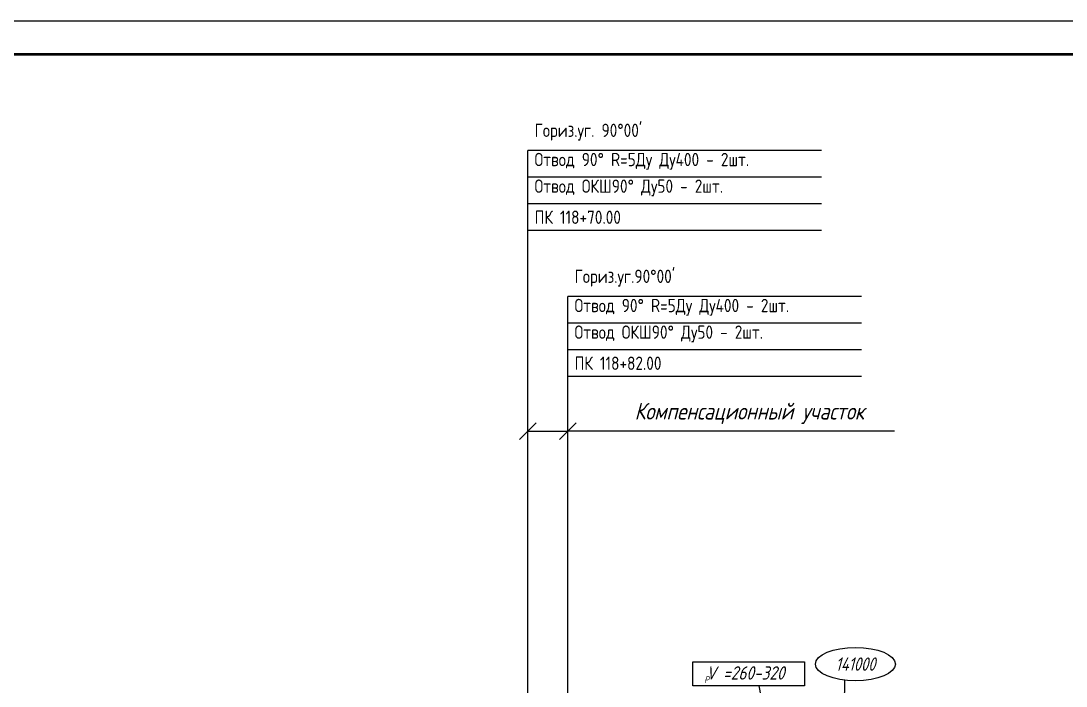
# Model space of a CAD drawing. Extents: x 0 to 1709, y -39 to 624.
# Drawn here: x 981.4 to 1138.2, y 524 to 623.8 of the extents above; entities that cross this region are included whole.
import ezdxf
from ezdxf import colors
from ezdxf.entities.mleader import LeaderData, LeaderLine
from ezdxf.enums import TextEntityAlignment as Align
from ezdxf.math import Vec2, Vec3

# ---------------------------------------------------------------- set-up
doc = ezdxf.new("R2010")
doc.units = 0
for name, color, linetype, lineweight in [('ИИ_ГЕОЛОГИЯ_025', 7, 'Continuous', 25), ('ИИ_ГЕОФИЗИКА_025', 7, 'Continuous', 25), ('ИИ_ОФОРМЛЕНИЕ_025', 7, 'Continuous', 25)]:
    doc.layers.add(name, color=color, linetype=linetype, lineweight=lineweight)
doc.layers.add('ТХ-Л', color=140, linetype='Continuous')
doc.styles.add('VNIPISIMPLEXCUR', font='simplex.shx', dxfattribs={"width": 0.8, "oblique": 15})
doc.dimstyles.new('ИИ-1000-м-dm$0', dxfattribs={"dimtxt": 2.5, "dimasz": 2.5, "dimexe": 1.25, "dimexo": 0, "dimgap": 1, "dimtad": 1, "dimtoh": 1, "dimzin": 1, "dimdsep": 46, "dimtxsty": 'VNIPISIMPLEXCUR', "dimblk": 'OBLIQUE', "dimcen": 2.5, "dimaunit": 1, "dimazin": 0, "dimtfac": 1, "dimtmove": 1, "dimatfit": 2, "dimfxl": 1, "dimarcsym": 0})

# ---------------------------------------------------------------- blocks, each defined once
blk = doc.blocks.new('ИИ03А2Х4')
at = {"color": 0, "linetype": 'Continuous', "lineweight": 25}
blk.add_lwpolyline([(0, 0), (0, 594), (1682, 594), (1682, 0)], close=True, dxfattribs=at)
at = {"color": 0, "linetype": 'Continuous', "lineweight": 50}
blk.add_lwpolyline([(20, 5), (20, 589), (1677, 589), (1677, 5)], close=True, dxfattribs=at)
at = {"color": 0, "linetype": 'Continuous', "style": 'VNIPISIMPLEXCUR', "oblique": 15, "width": 0.8, "flags": 8}
blk.add_attdef('FORMAT', text='', height=2.5, dxfattribs=at).set_placement((1677, 1.25), align=Align.RIGHT)
blk = doc.blocks.new('ИИ25020')
at = {"color": 0, "linetype": 'Continuous', "lineweight": 25}
blk.add_ellipse((0, 0), major_axis=(-6, 0), ratio=0.416667, dxfattribs=at)
at = {"color": 0, "linetype": 'Continuous', "style": 'VNIPISIMPLEXCUR', "oblique": 15, "width": 0.75}
blk.add_attdef('INDEX', text='', height=2, dxfattribs=at).set_placement((0, 0), align=Align.MIDDLE_CENTER)
blk = doc.blocks.new('_Oblique')
at = {"color": 0, "linetype": 'ByBlock', "lineweight": -2}
blk.add_line((-0.5, -0.5), (0.5, 0.5), dxfattribs=at)
blk = doc.blocks.new('*D39')
at = {"layer": 'Defpoints', "color": 0, "transparency": 16777216}
for p in [(1063.44, 562.21), (1057.44, 533.29), (1063.44, 533.29)]:
    blk.add_point(p, dxfattribs=at)
at = {"layer": 'ТХ-Л', "color": 0, "lineweight": -2, "transparency": 16777216}
for p, q in [((1057.44, 533.29), (1057.44, 563.46)), ((1063.44, 533.29), (1063.44, 563.46)), ((1057.44, 562.21), (1063.44, 562.21)), ((1112.48, 562.21), (1063.44, 562.21))]:
    blk.add_line(p, q, dxfattribs=at)
at = {"layer": 'ТХ-Л', "color": 0, "lineweight": -2, "transparency": 16777216, "xscale": 2.5, "yscale": 2.5, "zscale": 2.5, "rotation": 180}
blk.add_blockref('_Oblique', (1057.44, 562.21), dxfattribs=at)
at = {"layer": 'ТХ-Л', "color": 0, "lineweight": -2, "transparency": 16777216, "xscale": 2.5, "yscale": 2.5, "zscale": 2.5}
blk.add_blockref('_Oblique', (1063.44, 562.21), dxfattribs=at)
at = {"layer": 'ТХ-Л', "color": 0, "transparency": 16777216, "insert": (1090.69, 564.88), "char_height": 2.5, "attachment_point": 5, "style": 'VNIPISIMPLEXCUR'}
blk.add_mtext('Компенсационный участок', dxfattribs=at)

msp = doc.modelspace()

# ---------------------------------------------------------------- linework, layer by layer
at = {"layer": 'ИИ_ГЕОЛОГИЯ_025', "flags": 128}
msp.add_lwpolyline([(1104.9259, 517.2928), (1104.9814, 524.8563)], dxfattribs=at)
at = {"layer": 'ИИ_ГЕОФИЗИКА_025', "flags": 128}
msp.add_lwpolyline([(1082.1883, 527.607), (1098.9345, 527.607), (1098.9345, 523.9773), (1082.1883, 523.9773)], close=True, dxfattribs=at)
msp.add_lwpolyline([(1093.8352, 515.2282), (1092.1477, 523.9773)], dxfattribs=at)
at = {"layer": 'ТХ-Л'}
for p, q in [((1101.4888, 604.3369), (1057.4412, 604.3369)), ((1057.4412, 337.8606), (1057.4412, 604.3369)), ((1101.4888, 600.3369), (1057.4412, 600.3369)), ((1101.4888, 596.3369), (1057.4412, 596.3369)), ((1101.4888, 592.3369), (1057.4412, 592.3369)), ((1107.4888, 582.422), (1063.4412, 582.422)), ((1107.4888, 582.422), (1063.4412, 582.422)), ((1063.4412, 337.8606), (1063.4412, 582.422)), ((1107.4888, 578.422), (1063.4412, 578.422)), ((1107.4888, 574.422), (1063.4412, 574.422)), ((1107.4888, 570.422), (1063.4412, 570.422))]:
    msp.add_line(p, q, dxfattribs=at)

# ---------------------------------------------------------------- block references
at = {"layer": 'ИИ_ГЕОЛОГИЯ_025'}
msp.add_blockref('ИИ25020', (1106.5974, 527.264), dxfattribs=at).add_auto_attribs({'INDEX': '141000'})
at = {"layer": 'ИИ_ОФОРМЛЕНИЕ_025'}
msp.add_blockref('ИИ03А2Х4', (27.4412, 29.81), dxfattribs=at)

# ---------------------------------------------------------------- texts
at = {"layer": 'ИИ_ГЕОФИЗИКА_025', "style": 'VNIPISIMPLEXCUR', "oblique": 15, "width": 0.8}
for s, height, p in [('V =260-320', 2, (1090.0688, 525.9342)), ('P', 1, (1084.2607, 524.9245))]:
    msp.add_text(s, height=height, dxfattribs=at).set_placement(p, align=Align.MIDDLE_CENTER)
at = {"layer": 'ТХ-Л', "char_height": 2, "attachment_point": 1}
for s, insert, width in [("\\Fsimplex.shx;\\W0.8000000000;\\T1.0000000000;\\o\\lГориз.уг. 90°00'", (1058.4412, 608.3845), 20.571429), ('{\\Fsimplex|c204;\\W0.8;Отвод 90° R=5Ду Ду\\Fsimplex|c0;4\\Fsimplex|c204;00 - 2шт.}', (1058.4412, 604.0035), 44.266667), ('\\Fsimplex.shx;\\W0.8000000000;\\T1.0000000000;\\o\\lОтвод ОКШ90° Ду50 - 2шт.', (1058.4412, 600.0035), 38.704762), ('{\\Fsimplex|c204;\\W0.8;ПК 118+70.00}', (1058.4412, 595.3369), 18.753471), ("\\Fsimplex.shx;\\W0.8000000000;\\T1.0000000000;\\o\\lГориз.уг.90°00'", (1064.4412, 586.4696), 19.12381), ('{\\Fsimplex|c204;\\W0.8;Отвод 90° R=5Ду Ду\\Fsimplex|c0;4\\Fsimplex|c204;00 - 2шт.}', (1064.4412, 582.0887), 44.266667), ('\\Fsimplex.shx;\\W0.8000000000;\\T1.0000000000;\\o\\lОтвод ОКШ90° Ду50 - 2шт.', (1064.4412, 578.0887), 38.704762), ('{\\Fsimplex|c204;\\W0.8;ПК 118+8\\Fsimplex|c0;2\\Fsimplex|c204;.00}', (1064.4412, 573.422), 17.371429)]:
    msp.add_mtext(s, dxfattribs=dict(at, insert=insert, width=width))

# ---------------------------------------------------------------- dimensions: what is measured, and where the dimension line sits
at = {"layer": 'ТХ-Л'}
dim = msp.add_linear_dim(base=(1063.4412, 562.2138), p1=(1057.4412, 533.2857), p2=(1063.4412, 533.2857), text='Компенсационный участок', dimstyle='ИИ-1000-м-dm$0', dxfattribs=at)
dim.commit()
dim.dimension.update_dxf_attribs({"geometry": '*D39', "text_midpoint": (1090.6877, 561.6454), "dimtype": 160})

# ---------------------------------------------------------------- leaders
at = {"layer": 'ТХ-Л', "linetype": 'Continuous', "ltscale": 100}
ml = msp.add_multileader_mtext('Standard', dxfattribs=at)
ml.set_content('1\\P', color=256, style='VNIPISIMPLEXCUR')
ml.set_leader_properties()
ml.build(insert=Vec2(0, 0))
ml.multileader.update_dxf_attribs({"leader_type": 0, "has_dogleg": 0, "text_left_attachment_type": 0, "text_right_attachment_type": 0, "dogleg_length": 0.36})
ctx = ml.context
ctx.base_point, ctx.char_height, ctx.plane_origin = Vec3(1485.4373, 603.5324), 3.5, Vec3(-2.9564, -5.4174)
ctx.left_attachment, ctx.right_attachment = 0, 0
notes = []
notes.append((ctx, [(0, (0, 0, 0), (0, 0), (1, 0), 1, [])]))
ctx.mtext.insert, ctx.mtext.flow_direction = Vec3(1487.4373, 603.5324), 5
for ctx, leaders in notes:
    for number, flags, end, landing, length, lines in leaders:
        leader = LeaderData()
        leader.index, (leader.has_last_leader_line, leader.has_dogleg_vector, leader.attachment_direction) = number, flags
        leader.last_leader_point, leader.dogleg_vector, leader.dogleg_length = Vec3(end), Vec3(landing), length
        for number, points, colour, breaks in lines:
            line = LeaderLine()
            line.index, line.vertices, line.color, line.breaks = number, Vec3.list(points), colors.encode_raw_color(colour), breaks
            leader.lines.append(line)
        ctx.leaders.append(leader)

doc.saveas('drawing.dxf')
